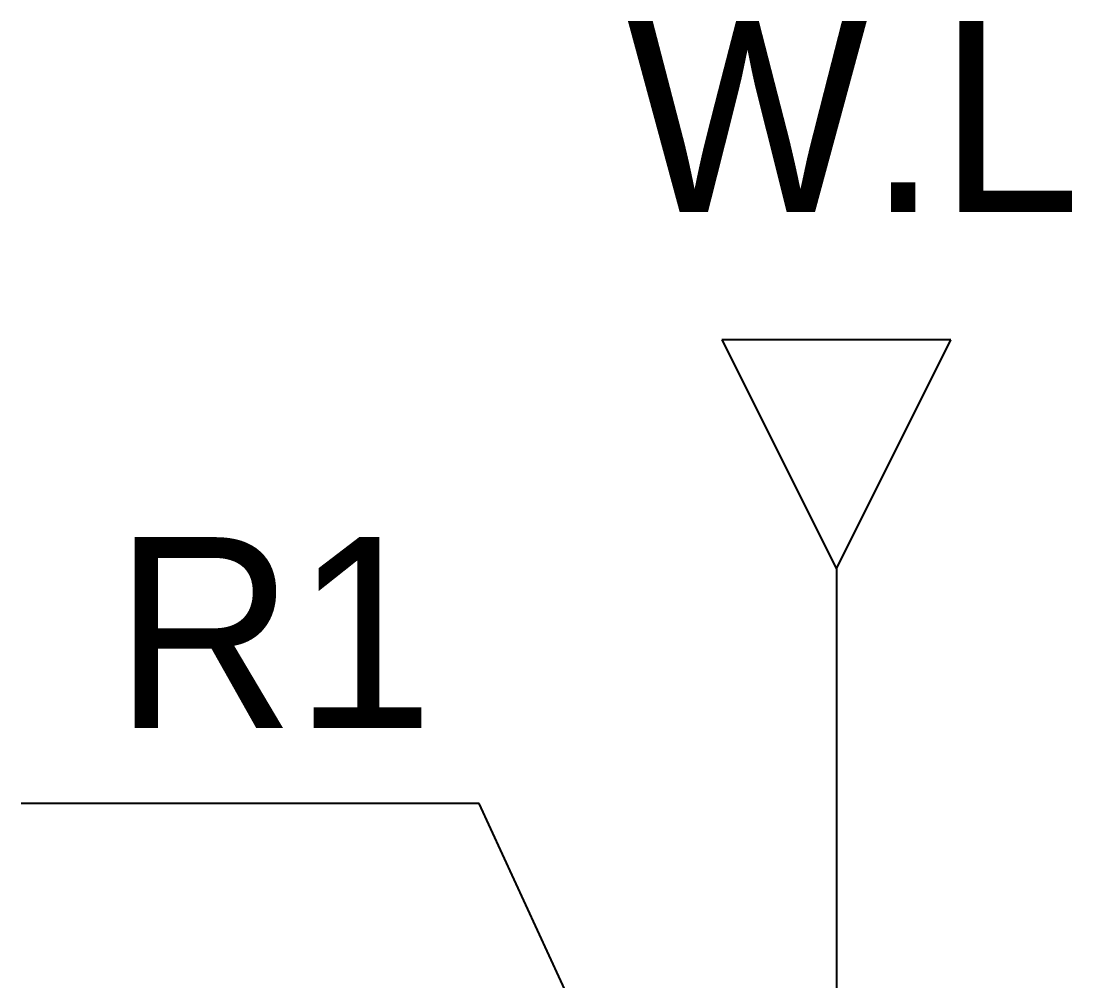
# Model space of a CAD drawing. Header units: millimetres. Extents: x 0 to 3800, y -67 to 2530.
# Drawn here: x 2125.6 to 2263.3, y 1012.9 to 1138.7 of the extents above; entities that cross this region are included whole.
import ezdxf

# ---------------------------------------------------------------- set-up
doc = ezdxf.new("R2010")
doc.units = ezdxf.units.MM
for name, color, linetype in [('TEXT', 7, 'Continuous'), ('외형선', 3, 'Continuous'), ('치수선', 7, 'Continuous')]:
    doc.layers.add(name, color=color, linetype=linetype)
doc.styles.add('____', font='')
doc.styles.add('타이틀', font='H2GTRM.TTF', dxfattribs={"height": 25})
doc.styles.get('____').set_extended_font_data('굴림')
doc.dimstyles.new('MSADIM', dxfattribs={"dimtxt": 33, "dimasz": 17, "dimexe": 10, "dimexo": 7.5, "dimgap": 10, "dimtad": 0, "dimtih": 1, "dimtoh": 1, "dimdec": 0, "dimzin": 1, "dimdsep": 46, "dimtxsty": '____', "dimcen": 11.25, "dimadec": 0, "dimazin": 0, "dimtfac": 1, "dimtdec": 0, "dimtix": 1, "dimtmove": 0, "dimatfit": 3, "dimfxl": 1, "dimtolj": 1, "dimtzin": 1, "dimarcsym": 0})

msp = doc.modelspace()

# ---------------------------------------------------------------- linework, layer by layer
at = {"layer": '외형선', "linetype": 'Continuous'}
for p, q in [((2247.45, 1096.9), (2217.45, 1096.9)), ((2217.45, 1096.9), (2232.45, 1066.9)), ((2232.45, 1066.9), (2247.45, 1096.9)), ((2232.45, 1066.9), (2232.45, 261.22))]:
    msp.add_line(p, q, dxfattribs=at)

# ---------------------------------------------------------------- texts
at = {"layer": 'TEXT', "insert": (2204.99, 1138.66), "char_height": 25, "width": 248.9925, "attachment_point": 1, "line_spacing_factor": 0.963855, "style": '타이틀'}
msp.add_mtext('\\fﾱﾼﾸﾲ;W.L', dxfattribs=at)
at = {"layer": '치수선', "linetype": 'Continuous', "insert": (2137.85, 1071.05), "char_height": 25, "width": 248.9925, "attachment_point": 1, "line_spacing_factor": 0.963855, "style": '타이틀'}
msp.add_mtext('\\A1;R1', dxfattribs=at)

# ---------------------------------------------------------------- leaders
at = {"layer": '치수선', "linetype": 'Continuous'}
msp.add_leader([(2210.44, 982.47), (2185.65, 1036.15), (2125.63, 1036.15)], dimstyle='MSADIM', override={"dimtxt": 25}, dxfattribs=at)

doc.saveas('drawing.dxf')
